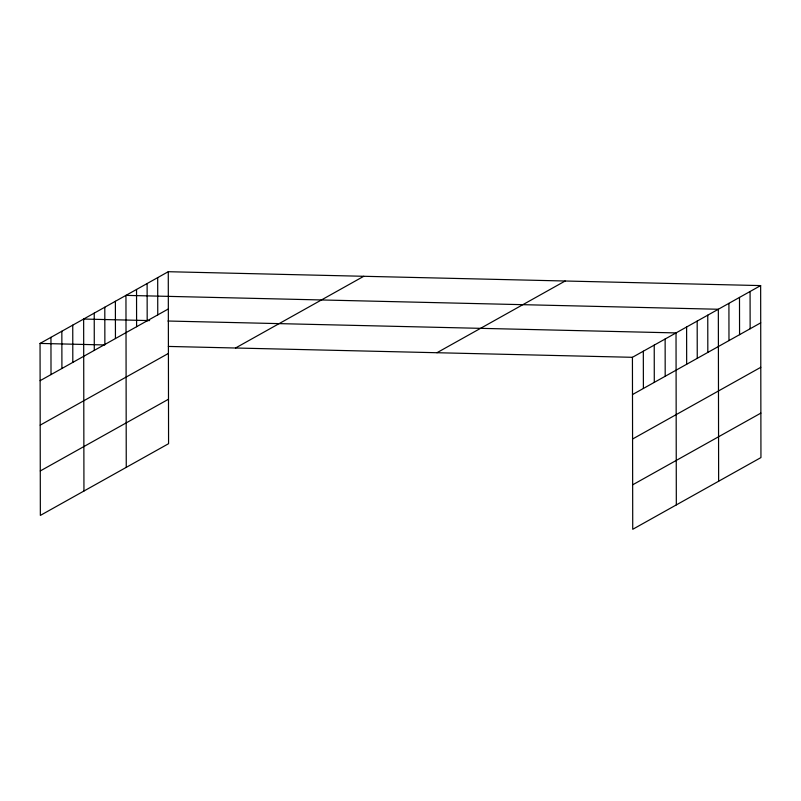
<?xml version="1.0" encoding="UTF-8"?>
<svg xmlns="http://www.w3.org/2000/svg" width="801" height="801" viewBox="0 0 801 801"><rect width="100%" height="100%" fill="white"/><g stroke="black" fill="none" stroke-linecap="round" stroke-linejoin="round"><path stroke-width="1.2" d="M168.27 271.709L168.57 443.694L40.35 515.413L40.05 343.429L168.27 271.709L760.65 285.587L760.95 457.571L632.73 529.291L632.43 357.306L760.65 285.587M40.11 380.685L168.34 308.966M40.19 425.141L168.41 353.431M235.534 348.004L363.754 276.295M40.27 470.958L168.49 399.238M436.945 352.73L565.166 281.011M632.49 394.563L760.72 322.843M632.57 439.018L760.79 367.299M632.65 484.825L760.87 413.106M149.617 320.59L83.644 319.048L83.945 491.033M167.95 321.021L676.024 332.916L676.324 504.9M40.05 343.429L104.801 344.951M168.34 346.433L632.43 357.306M750.076 291.504L750.137 328.76M739.493 297.421L739.563 334.678M728.92 303.339L728.98 340.585M718.637 481.241L718.337 309.256L125.957 295.379L126.258 467.363M707.764 315.173L707.824 352.42M697.18 321.091L697.25 358.337M686.607 327.008L686.667 364.255M665.13 339.013L665.19 376.27M654.227 345.111L654.287 382.367M643.323 351.208L643.393 388.465M157.697 277.627L157.757 314.883M147.114 283.544L147.184 320.8M136.54 289.461L136.601 326.718M115.384 301.296L115.444 338.553M104.801 307.214L104.871 344.47M94.228 313.131L94.288 350.387M72.751 325.146L72.811 362.392M61.847 331.234L61.917 368.49M50.954 337.331L51.014 374.588"/></g></svg>
